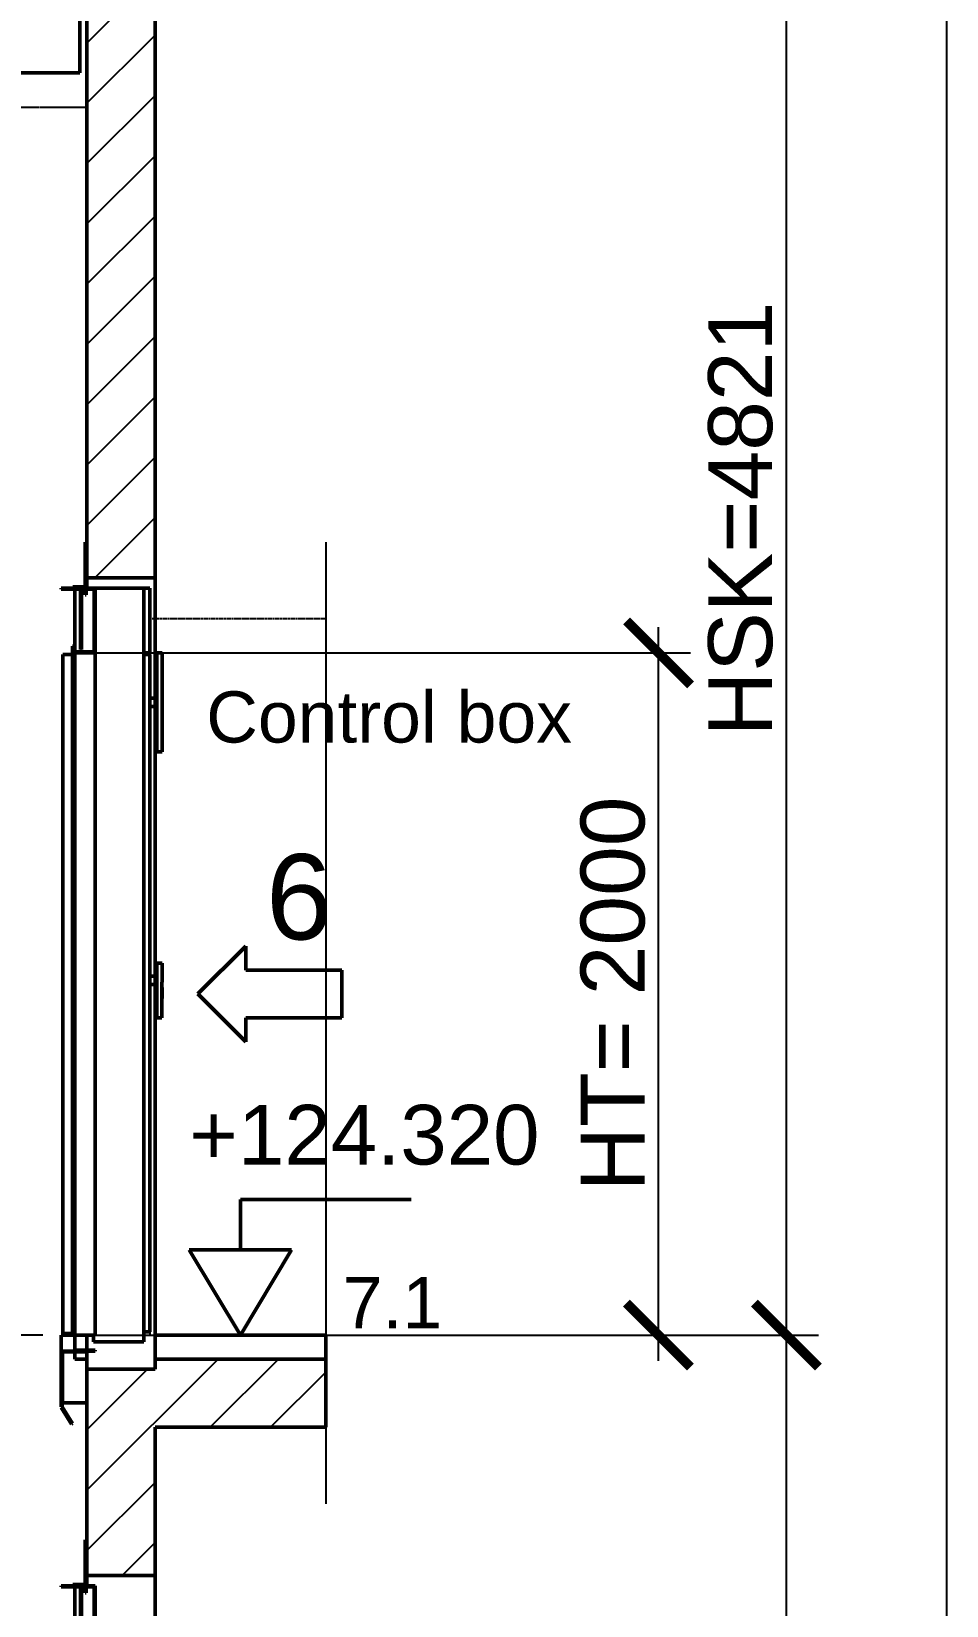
# Model space of a CAD drawing. Header units: millimetres. Extents: x -2854 to 202754, y -48725 to 27067.
# Drawn here: x 39818 to 42499, y 20009 to 24623 of the extents above; entities that cross this region are included whole.
import ezdxf

# ---------------------------------------------------------------- set-up
doc = ezdxf.new("R2010")
doc.units = ezdxf.units.MM
doc.linetypes.add('ACISOTGB', pattern=[9, 4, -1, 1, -1, 1, -1])
doc.linetypes.add('AM_ISO02W050', pattern=[7.5, 6, -1.5])
for name, color, linetype, lineweight in [('AM_0', 7, 'Continuous', 50), ('AM_11', 173, 'ACISOTGB', 25), ('AM_5', 3, 'Continuous', 25), ('AM_8', 1, 'Continuous', 25), ('LDCar-AM_0', 7, 'Continuous', 50), ('LDCar-AM_4', 3, 'Continuous', 25), ('LDDoorFixingPoints-AM_0', 7, 'Continuous', 50), ('LDHallButton-AM_0', 7, 'Continuous', 50), ('LDHallButton-AM_3', 6, 'AM_ISO02W050', 25), ('LDShaft-AM_0', 7, 'Continuous', 50), ('LDShaft-AM_5', 3, 'Continuous', 25)]:
    doc.layers.add(name, color=color, linetype=linetype, lineweight=lineweight)
doc.layers.add('AM_VIEWS', color=1, linetype='Continuous', lineweight=25, plot=False)
doc.styles.add('LD', font='ARIALUNI.ttf')
doc.dimstyles.new('LIFT', dxfattribs={"dimtxt": 2.5, "dimasz": 2.5, "dimexe": 1.25, "dimexo": 0, "dimgap": 0.5, "dimtad": 1, "dimdec": 0, "dimzin": 1, "dimdsep": 46, "dimtxsty": 'LD', "dimblk": 'ARCHTICK', "dimcen": 0, "dimdle": 1, "dimclrd": 3, "dimclre": 3, "dimclrt": 4, "dimadec": 0, "dimazin": 0, "dimtp": 0.1, "dimtm": 0.1, "dimtfac": 0.71, "dimtdec": 0, "dimtix": 1, "dimtmove": 0, "dimatfit": 3, "dimfxl": 1, "dimtolj": 1, "dimarcsym": 0})

# ---------------------------------------------------------------- blocks, each defined once
blk = doc.blocks.new('LD_20260610085845_0000000C')
at = {"layer": 'LDShaft-AM_0'}
for p, q in [((200, 21590), (200, 24391)), ((0, 24191), (0, 21590)), ((0, 21590), (0, 21560)), ((0, 21590), (80, 21590)), ((80, 21590), (200, 21590)), ((200, 21237.5), (200, 21590)), ((185, 21237.5), (200, 21237.5)), ((200, 21212.5), (200, 21237.5)), ((200, 21212.5), (185, 21212.5)), ((200, 20422.5), (200, 21212.5)), ((185, 20422.5), (200, 20422.5)), ((200, 20397.5), (185, 20397.5)), ((200, 20397.5), (200, 20422.5)), ((200, 19270), (200, 20397.5)), ((0, 19370), (0, 19325.5)), ((0, 19322.5), (0, 19270)), ((700, 19300), (200, 19300)), ((200, 19300), (200, 19270)), ((700, 19100), (700, 19300)), ((80, 19270), (0, 19270)), ((0, 19270), (0, 18665)), ((200, 19270), (80, 19270)), ((200, 18665), (200, 19100)), ((200, 19100), (700, 19100)), ((0, 18665), (0, 18635)), ((0, 18665), (80, 18665)), ((80, 18665), (200, 18665)), ((200, 18312.5), (200, 18665))]:
    blk.add_line(p, q, dxfattribs=at)
blk = doc.blocks.new('LD_20260610085845_0000004A')
at = {"layer": 'LDCar-AM_0'}
for p, q in [((-40, 2190), (-100, 2190)), ((-100, 2190), (-100, 2187)), ((-100, 2187), (-43, 2187)), ((-60, 2187), (-60, 2003)), ((-43, 2187), (-43, 2010)), ((-30, 2190), (-40, 2190)), ((-40, 2010), (-40, 2190)), ((-30, 2190), (-30, 2170)), ((0, 2190), (-30, 2190)), ((-30, 2170), (-27, 2170)), ((-27, 2170), (-27, 2187)), ((-27, 2187), (-3, 2187)), ((-3, 2187), (-3, 2003)), ((0, 2000), (0, 2190)), ((-66.5, 1995), (-95, 1995)), ((-95, 1995), (-95, 5)), ((-63.5, 2020), (-66.5, 2020)), ((-66.5, 2020), (-66.5, 2000)), ((-66.5, 2000), (0, 2000)), ((-66.5, 5), (-66.5, 1995)), ((-63.5, 2003), (-63.5, 2020)), ((-3, 2003), (-63.5, 2003)), ((-60, 2000), (-60, 0)), ((-43, 2010), (-40, 2010)), ((0, 0), (0, 2000)), ((-60, 0), (-100, 0)), ((-100, 0), (-100, -47.5)), ((-95, 5), (-66.5, 5)), ((-60, -44.5), (-60, 0)), ((-60, 0), (0, 0)), ((0, -44.5), (-60, -44.5)), ((0, -47.5), (0, -44.5)), ((-100, -47.5), (-100, -210)), ((-97, -210), (-97, -47.5)), ((-97, -47.5), (-60, -47.5)), ((-60, -47.5), (0, -47.5)), ((-100, -210), (-97, -210)), ((-97.2, -210.2), (-99.8, -211.8)), ((-99.8, -211.8), (-69.8, -260.8)), ((-67.2, -259.2), (-97.2, -210.2)), ((-69.8, -260.8), (-67.2, -259.2))]:
    blk.add_line(p, q, dxfattribs=at)
blk = doc.blocks.new('LD_20260610085845_0000004C')
at = {"layer": 'LDDoorFixingPoints-AM_0'}
for p, q in [((-1, 35), (-5, 35)), ((-5, 35), (-5, -96)), ((-1, -100), (-1, 35)), ((-5, -96), (-41, -96)), ((-41, -96), (-41, -100)), ((-41, -100), (-1, -100))]:
    blk.add_line(p, q, dxfattribs=at)
blk = doc.blocks.new('LD_20260610085845_00000052')
at = {"layer": 'LDShaft-AM_0'}
for p, q in [((0, 0), (-35, 0)), ((-35, 0), (-35, -1)), ((0, -1), (0, 0)), ((-71, -1), (-71, -151)), ((-35, -1), (-71, -1)), ((-35, -1), (0, -1)), ((0, -151), (0, -22.5)), ((-71, -151), (0, -151))]:
    blk.add_line(p, q, dxfattribs=at)
blk = doc.blocks.new('LD_20260610085845_00000053')
at = {"layer": 'LDHallButton-AM_0'}
for p, q in [((5, 155), (0, 155)), ((0, 155), (0, 5)), ((18, 160), (5, 160)), ((5, 160), (5, 0)), ((5, 5), (5, 155)), ((21, 160), (18, 160)), ((21, 105), (21, 160)), ((20, 0), (20, 105)), ((20, 105), (21, 105)), ((21, 89.5), (20, 89.5)), ((20, 89.5), (20, 56.5)), ((20, 56.5), (21, 56.5)), ((21, 56.5), (21, 89.5)), ((0, 5), (5, 5)), ((5, 0), (18, 0)), ((18, 0), (20, 0))]:
    blk.add_line(p, q, dxfattribs=at)
blk = doc.blocks.new('LD_20260610085845_00000054')
at = {"layer": 'LDCar-AM_0'}
for p, q in [((-40, 2190), (-100, 2190)), ((-100, 2190), (-100, 2187)), ((-100, 2187), (-43, 2187)), ((-60, 2187), (-60, 2003)), ((-43, 2187), (-43, 2010)), ((-30, 2190), (-40, 2190)), ((-40, 2010), (-40, 2190)), ((-30, 2190), (-30, 2170)), ((0, 2190), (-30, 2190)), ((-30, 2170), (-27, 2170)), ((-27, 2170), (-27, 2187)), ((-27, 2187), (-3, 2187)), ((-3, 2187), (-3, 2003)), ((0, 2000), (0, 2190)), ((-66.5, 1995), (-95, 1995)), ((-95, 1995), (-95, 5)), ((-63.5, 2020), (-66.5, 2020)), ((-66.5, 2020), (-66.5, 2000)), ((-66.5, 2000), (0, 2000)), ((-66.5, 5), (-66.5, 1995)), ((-63.5, 2003), (-63.5, 2020)), ((-3, 2003), (-63.5, 2003)), ((-60, 2000), (-60, 0)), ((-43, 2010), (-40, 2010)), ((0, 0), (0, 2000)), ((-60, 0), (-100, 0)), ((-100, 0), (-100, -47.5)), ((-95, 5), (-66.5, 5)), ((-60, -44.5), (-60, 0)), ((-60, 0), (0, 0)), ((0, -44.5), (-60, -44.5)), ((0, -47.5), (0, -44.5)), ((-100, -47.5), (-100, -210)), ((-97, -210), (-97, -47.5)), ((-97, -47.5), (-60, -47.5)), ((-60, -47.5), (0, -47.5)), ((-100, -210), (-97, -210)), ((-97.2, -210.2), (-99.8, -211.8)), ((-99.8, -211.8), (-69.8, -260.8)), ((-67.2, -259.2), (-97.2, -210.2)), ((-69.8, -260.8), (-67.2, -259.2))]:
    blk.add_line(p, q, dxfattribs=at)
blk = doc.blocks.new('LD_20260610085845_00000056')
at = {"layer": 'LDDoorFixingPoints-AM_0'}
for p, q in [((-1, 35), (-5, 35)), ((-5, 35), (-5, -96)), ((-1, -100), (-1, 35)), ((-5, -96), (-41, -96)), ((-41, -96), (-41, -100)), ((-41, -100), (-1, -100))]:
    blk.add_line(p, q, dxfattribs=at)
blk = doc.blocks.new('LD_20260610085845_00000057')
at = {"layer": 'LDHallButton-AM_0'}
for p, q in [((5, 285), (0, 285)), ((0, 285), (0, 5)), ((18, 290), (5, 290)), ((5, 290), (5, 0)), ((5, 5), (5, 285)), ((21, 290), (18, 290)), ((21, 0), (21, 290)), ((0, 5), (5, 5)), ((5, 0), (18, 0)), ((18, 0), (21, 0))]:
    blk.add_line(p, q, dxfattribs=at)
blk = doc.blocks.new('LD_20260610085845_00000058')
at = {"layer": 'LDHallButton-AM_0'}
for p, q in [((-33, 2190), (-175, 2190)), ((-33, -20), (-33, 2190)), ((-15, 2190), (-33, 2190)), ((-33, 2190), (-33, 2000)), ((-15, 2000), (-15, 2190)), ((-33, 2000), (-15, 2000)), ((-15, 1995), (-33, 1995)), ((-33, 1995), (-33, 10)), ((-15, 10), (-15, 1995)), ((-180, 0), (-180, -20)), ((-33, 10), (-15, 10)), ((-180, -20), (-33, -20))]:
    blk.add_line(p, q, dxfattribs=at)
at = {"layer": 'LDHallButton-AM_3'}
for p, q in [((500, 2100), (-15, 2100)), ((-15, 2100), (-15, 0)), ((-15, 0), (500, 0))]:
    blk.add_line(p, q, dxfattribs=at)
blk = doc.blocks.new('LD_20260610085845_00000059')
at = {"layer": 'LDShaft-AM_0'}
for p, q in [((0, 0), (-35, 0)), ((-35, 0), (-35, -70)), ((0, -70), (0, 0)), ((700, 0), (200, 0)), ((200, 0), (200, -70)), ((700, -70), (700, 0)), ((-35, -70), (0, -70)), ((200, -70), (700, -70))]:
    blk.add_line(p, q, dxfattribs=at)
blk = doc.blocks.new('LD_ENTRY_R')
for p, q in [((0, 0), (140.6, 140.6)), ((140.6, 70.3), (140.6, 140.6)), ((140.6, 70.3), (422, 70.3)), ((422, -70.3), (422, 70.3)), ((0, 0), (140.6, -140.6)), ((140.6, -70.3), (422, -70.3)), ((140.6, -70.3), (140.6, -140.6))]:
    blk.add_line(p, q)
blk = doc.blocks.new('LD_20260610085845_0000005B')
at = {"layer": 'LDCar-AM_0'}
blk.add_blockref('LD_ENTRY_R', (0, 0), dxfattribs=at)
at = {"layer": 'LDCar-AM_0', "style": 'LD'}
blk.add_text('6', height=250, dxfattribs=at).set_placement((200, 160))
blk = doc.blocks.new('LD_ENTRY_FLOOR_R')
for p, q in [((0, 0), (-150, 250)), ((150, 250), (0, 0))]:
    blk.add_line(p, q)
at = {"layer": 'AM_0'}
for p, q in [((0, 397.7), (500, 397.7)), ((0, 250), (0, 397.7)), ((-150, 250), (150, 250))]:
    blk.add_line(p, q, dxfattribs=at)
blk = doc.blocks.new('LD_20260610085845_0000005C')
at = {"layer": 'LDCar-AM_0'}
blk.add_blockref('LD_ENTRY_FLOOR_R', (0, 0), dxfattribs=at)
at = {"layer": 'LDCar-AM_0', "style": 'LD'}
blk.add_text('+124.320', height=175, dxfattribs=at).set_placement((-150, 500))
blk = doc.blocks.new('LD_20260610085845_000000B8')
at = {"layer": 'AM_8'}
for p, q in [((0, 23157.7), (200, 23357.7)), ((0, 22981), (200, 23181)), ((0, 22804.2), (200, 23004.2)), ((0, 22627.4), (200, 22827.4)), ((0, 22450.6), (200, 22650.6)), ((0, 22273.9), (200, 22473.9)), ((0, 22097.1), (200, 22297.1)), ((0, 21920.3), (200, 22120.3)), ((0, 21743.5), (200, 21943.5)), ((23.2, 21590), (200, 21766.8)), ((0, 18915.1), (384.9, 19300)), ((200, 19291.9), (208.1, 19300)), ((361.7, 19100), (561.7, 19300)), ((0, 19091.9), (178.1, 19270)), ((0, 19268.7), (1.3, 19270)), ((538.4, 19100), (700, 19261.6)), ((0, 18738.3), (200, 18938.3)), ((103.4, 18665), (200, 18761.6))]:
    blk.add_line(p, q, dxfattribs=at)
blk = doc.blocks.new('_ArchTick')
at = {"color": 0, "linetype": 'ByBlock', "const_width": 0.15}
blk.add_lwpolyline([(-0.5, -0.5), (0.5, 0.5)], dxfattribs=at)
blk = doc.blocks.new('*D2821')
at = {"layer": 'Defpoints', "color": 0, "transparency": 16777216}
for p in [(40004.9, 22801.2), (41654.9, 22801.2), (40004.9, 20801.2)]:
    blk.add_point(p, dxfattribs=at)
at = {"layer": 'LDShaft-AM_5', "color": 3, "lineweight": -2, "transparency": 16777216}
for p, q in [((41654.9, 20726.2), (41654.9, 22876.2)), ((40004.9, 22801.2), (41748.7, 22801.2)), ((40004.9, 20801.2), (41748.7, 20801.2))]:
    blk.add_line(p, q, dxfattribs=at)
at = {"layer": 'LDShaft-AM_5', "color": 3, "lineweight": -2, "transparency": 16777216, "xscale": 187.5, "yscale": 187.5, "zscale": 187.5}
for p, rotation in [((41654.9, 22801.2), 90), ((41654.9, 20801.2), 270)]:
    blk.add_blockref('_ArchTick', p, dxfattribs=dict(at, rotation=rotation))
at = {"layer": 'LDShaft-AM_5', "color": 4, "transparency": 16777216, "insert": (41521.6, 21801.2), "char_height": 187.5, "attachment_point": 5, "rotation": 90, "style": 'LD'}
blk.add_mtext('\\A1;HT= 2000', dxfattribs=at)
blk = doc.blocks.new('*D2826')
at = {"layer": 'AM_5', "color": 3, "lineweight": -2, "transparency": 16777216}
for p, q in [((42029.9, 2651.2), (42029.9, 20876.2)), ((39979.9, 20801.2), (42123.7, 20801.2)), ((39979.9, 2726.2), (42123.7, 2726.2))]:
    blk.add_line(p, q, dxfattribs=at)
at = {"layer": 'Defpoints', "color": 0, "transparency": 16777216}
for p in [(39979.9, 20801.2), (42029.9, 20801.2), (39979.9, 2726.2)]:
    blk.add_point(p, dxfattribs=at)
at = {"layer": 'AM_5', "color": 3, "lineweight": -2, "transparency": 16777216, "xscale": 187.5, "yscale": 187.5, "zscale": 187.5}
for p, rotation in [((42029.9, 20801.2), 90), ((42029.9, 2726.2), 270)]:
    blk.add_blockref('_ArchTick', p, dxfattribs=dict(at, rotation=rotation))
at = {"layer": 'AM_5', "color": 4, "transparency": 16777216, "insert": (41889.7, 11763.7), "char_height": 187.5, "attachment_point": 5, "rotation": 90, "style": 'LD'}
blk.add_mtext('\\A1;HQ= 18075', dxfattribs=at)
blk = doc.blocks.new('*D2829')
at = {"layer": 'AM_5', "color": 3, "lineweight": -2, "transparency": 16777216}
for p, q in [((37254.9, 20726.2), (37254.9, 24576.2)), ((39850.9, 24501.2), (37161.2, 24501.2)), ((39850.9, 20801.2), (37161.2, 20801.2))]:
    blk.add_line(p, q, dxfattribs=at)
at = {"layer": 'Defpoints', "color": 0, "transparency": 16777216}
for p in [(37254.9, 24501.2), (39850.9, 24501.2), (39850.9, 20801.2)]:
    blk.add_point(p, dxfattribs=at)
at = {"layer": 'AM_5', "color": 3, "lineweight": -2, "transparency": 16777216, "xscale": 187.5, "yscale": 187.5, "zscale": 187.5}
for p, rotation in [((37254.9, 24501.2), 90), ((37254.9, 20801.2), 270)]:
    blk.add_blockref('_ArchTick', p, dxfattribs=dict(at, rotation=rotation))
at = {"layer": 'AM_5', "color": 4, "transparency": 16777216, "insert": (37121.6, 22651.2), "char_height": 187.5, "attachment_point": 5, "rotation": 90, "style": 'LD'}
blk.add_mtext('\\A1;3700', dxfattribs=at)
blk = doc.blocks.new('*D2832')
at = {"layer": 'AM_5', "color": 3, "lineweight": -2, "transparency": 16777216}
for p, q in [((42029.9, 20726.2), (42029.9, 25697.2)), ((39979.9, 25622.2), (42123.7, 25622.2)), ((39979.9, 20801.2), (42123.7, 20801.2))]:
    blk.add_line(p, q, dxfattribs=at)
at = {"layer": 'Defpoints', "color": 0, "transparency": 16777216}
for p in [(39979.9, 25622.2), (42029.9, 25622.2), (39979.9, 20801.2)]:
    blk.add_point(p, dxfattribs=at)
at = {"layer": 'AM_5', "color": 3, "lineweight": -2, "transparency": 16777216, "xscale": 187.5, "yscale": 187.5, "zscale": 187.5}
for p, rotation in [((42029.9, 25622.2), 90), ((42029.9, 20801.2), 270)]:
    blk.add_blockref('_ArchTick', p, dxfattribs=dict(at, rotation=rotation))
at = {"layer": 'AM_5', "color": 4, "transparency": 16777216, "insert": (41895.5, 23211.7), "char_height": 187.5, "attachment_point": 5, "rotation": 90, "style": 'LD'}
blk.add_mtext('\\A1;HSK=4821{\\H0.5x; \\S^ ;} ', dxfattribs=at)
blk = doc.blocks.new('LD_20260610085845_000000B9')
at = {"layer": 'LDShaft-AM_0'}
for p, q in [((667.9, 24253.5), (667.9, 24366)), ((17.6, 23287.7), (667.9, 24253.5))]:
    blk.add_line(p, q, dxfattribs=at)
blk.add_solid([(-129, 23070), (-18.7, 23312.2), (53.9, 23263.3), (-129, 23070)], dxfattribs=at)
at = {"layer": 'LDShaft-AM_0', "insert": (293.8, 24516), "char_height": 150, "attachment_point": 7, "style": 'LD'}
blk.add_mtext('\\fArial Unicode MS|b0|i0;\\l\\C256;VAF025', dxfattribs=at)
blk = doc.blocks.new('LD_20260610085845_000000BB')
at = {"layer": 'LDCar-AM_4'}
blk.add_line((700, 21695), (700, 18875), dxfattribs=at)
blk = doc.blocks.new('LD_20260610085845_00000153')
at = {"layer": 'AM_0'}
for p, q in [((170.75, 469.5), (-170.75, 469.5)), ((-170.75, 469.5), (-170.75, 0.5)), ((170.75, 469.5), (170.75, 0.5)), ((-170.75, 0.5), (170.75, 0.5))]:
    blk.add_line(p, q, dxfattribs=at)
at = {"layer": 'AM_11'}
for p, q in [((-191, 490), (-191, -100)), ((191, 490), (-191, 490)), ((191, -100), (191, 490)), ((-191, -100), (191, -100))]:
    blk.add_line(p, q, dxfattribs=at)

msp = doc.modelspace()

# ---------------------------------------------------------------- linework, layer by layer
at = {"layer": 'AM_VIEWS'}
msp.add_lwpolyline([(34404.9, 26947.2), (42498.7, 26947.2), (42498.7, -560.8), (34404.9, -560.8)], close=True, dxfattribs=at)

# ---------------------------------------------------------------- block references
for name, p in [('LD_20260610085845_000000B9', (39979.9, 1431.2)), ('LD_20260610085845_0000000C', (39979.9, 1431.2)), ('LD_20260610085845_000000B8', (39979.9, 1431.2)), ('LD_20260610085845_00000153', (39788.9, 24501.2)), ('LD_20260610085845_00000056', (39979.9, 23091.2)), ('LD_20260610085845_000000BB', (39979.9, 1431.2)), ('LD_20260610085845_00000054', (40004.9, 20801.2)), ('LD_20260610085845_00000058', (40179.9, 20801.2)), ('LD_20260610085845_00000057', (40179.9, 22511.2)), ('LD_20260610085845_0000005B', (40304.9, 21801.2)), ('LD_20260610085845_00000053', (40179.9, 21731.2)), ('LD_20260610085845_0000005C', (40429.9, 20801.2)), ('LD_20260610085845_00000059', (39979.9, 20801.2)), ('LD_20260610085845_00000052', (39979.9, 20753.7)), ('LD_20260610085845_0000004C', (39979.9, 20166.2)), ('LD_20260610085845_0000004A', (40004.9, 17876.2))]:
    msp.add_blockref(name, p)

# ---------------------------------------------------------------- texts
at = {"layer": 'LDShaft-AM_0', "char_height": 150, "attachment_point": 7, "style": 'LD'}
for s, insert in [('\\fArial Unicode MS|b0|i0;\\l\\C256;Control box', (40329.9, 22536.2)), ('\\fArial Unicode MS|b0|i0;\\l\\C256;7.1', (40729.9, 20821.2))]:
    msp.add_mtext(s, dxfattribs=dict(at, insert=insert))

# ---------------------------------------------------------------- dimensions: what is measured, and where the dimension line sits
at = {"layer": 'AM_5'}
for base, p1, p2, text, picture, middle in [((42029.9, 25622.2), (39979.9, 20801.2), (39979.9, 25622.2), 'HSK=<>{\\H0.5x; \\S^ ;} ', '*D2832', (41895.5, 23211.7)), ((42029.9, 20801.2), (39979.9, 2726.2), (39979.9, 20801.2), 'HQ= <>', '*D2826', (41889.7, 11763.7))]:
    dim = msp.add_linear_dim(base=base, p1=p1, p2=p2, angle=90, text=text, dimstyle='LIFT', override={"dimscale": 75, "dimtxt": 2.5, "dimtix": 1}, dxfattribs=at)
    dim.commit()
    dim.dimension.update_dxf_attribs({"geometry": picture, "text_midpoint": middle})
dim = msp.add_linear_dim(base=(37254.9, 24501.2), p1=(39850.9, 20801.2), p2=(39850.9, 24501.2), angle=90, dimstyle='LIFT', override={"dimscale": 75, "dimtxt": 2.5, "dimtix": 1}, dxfattribs=at)
dim.commit()
dim.dimension.update_dxf_attribs({"geometry": '*D2829', "text_midpoint": (37121.6, 22651.2)})
at = {"layer": 'LDShaft-AM_5'}
dim = msp.add_linear_dim(base=(41654.9, 22801.2), p1=(40004.9, 20801.2), p2=(40004.9, 22801.2), angle=90, text='HT= <>', dimstyle='LIFT', override={"dimscale": 75, "dimtxt": 2.5, "dimtix": 1}, dxfattribs=at)
dim.commit()
dim.dimension.update_dxf_attribs({"geometry": '*D2821', "text_midpoint": (41521.6, 21801.2)})

doc.saveas('drawing.dxf')
